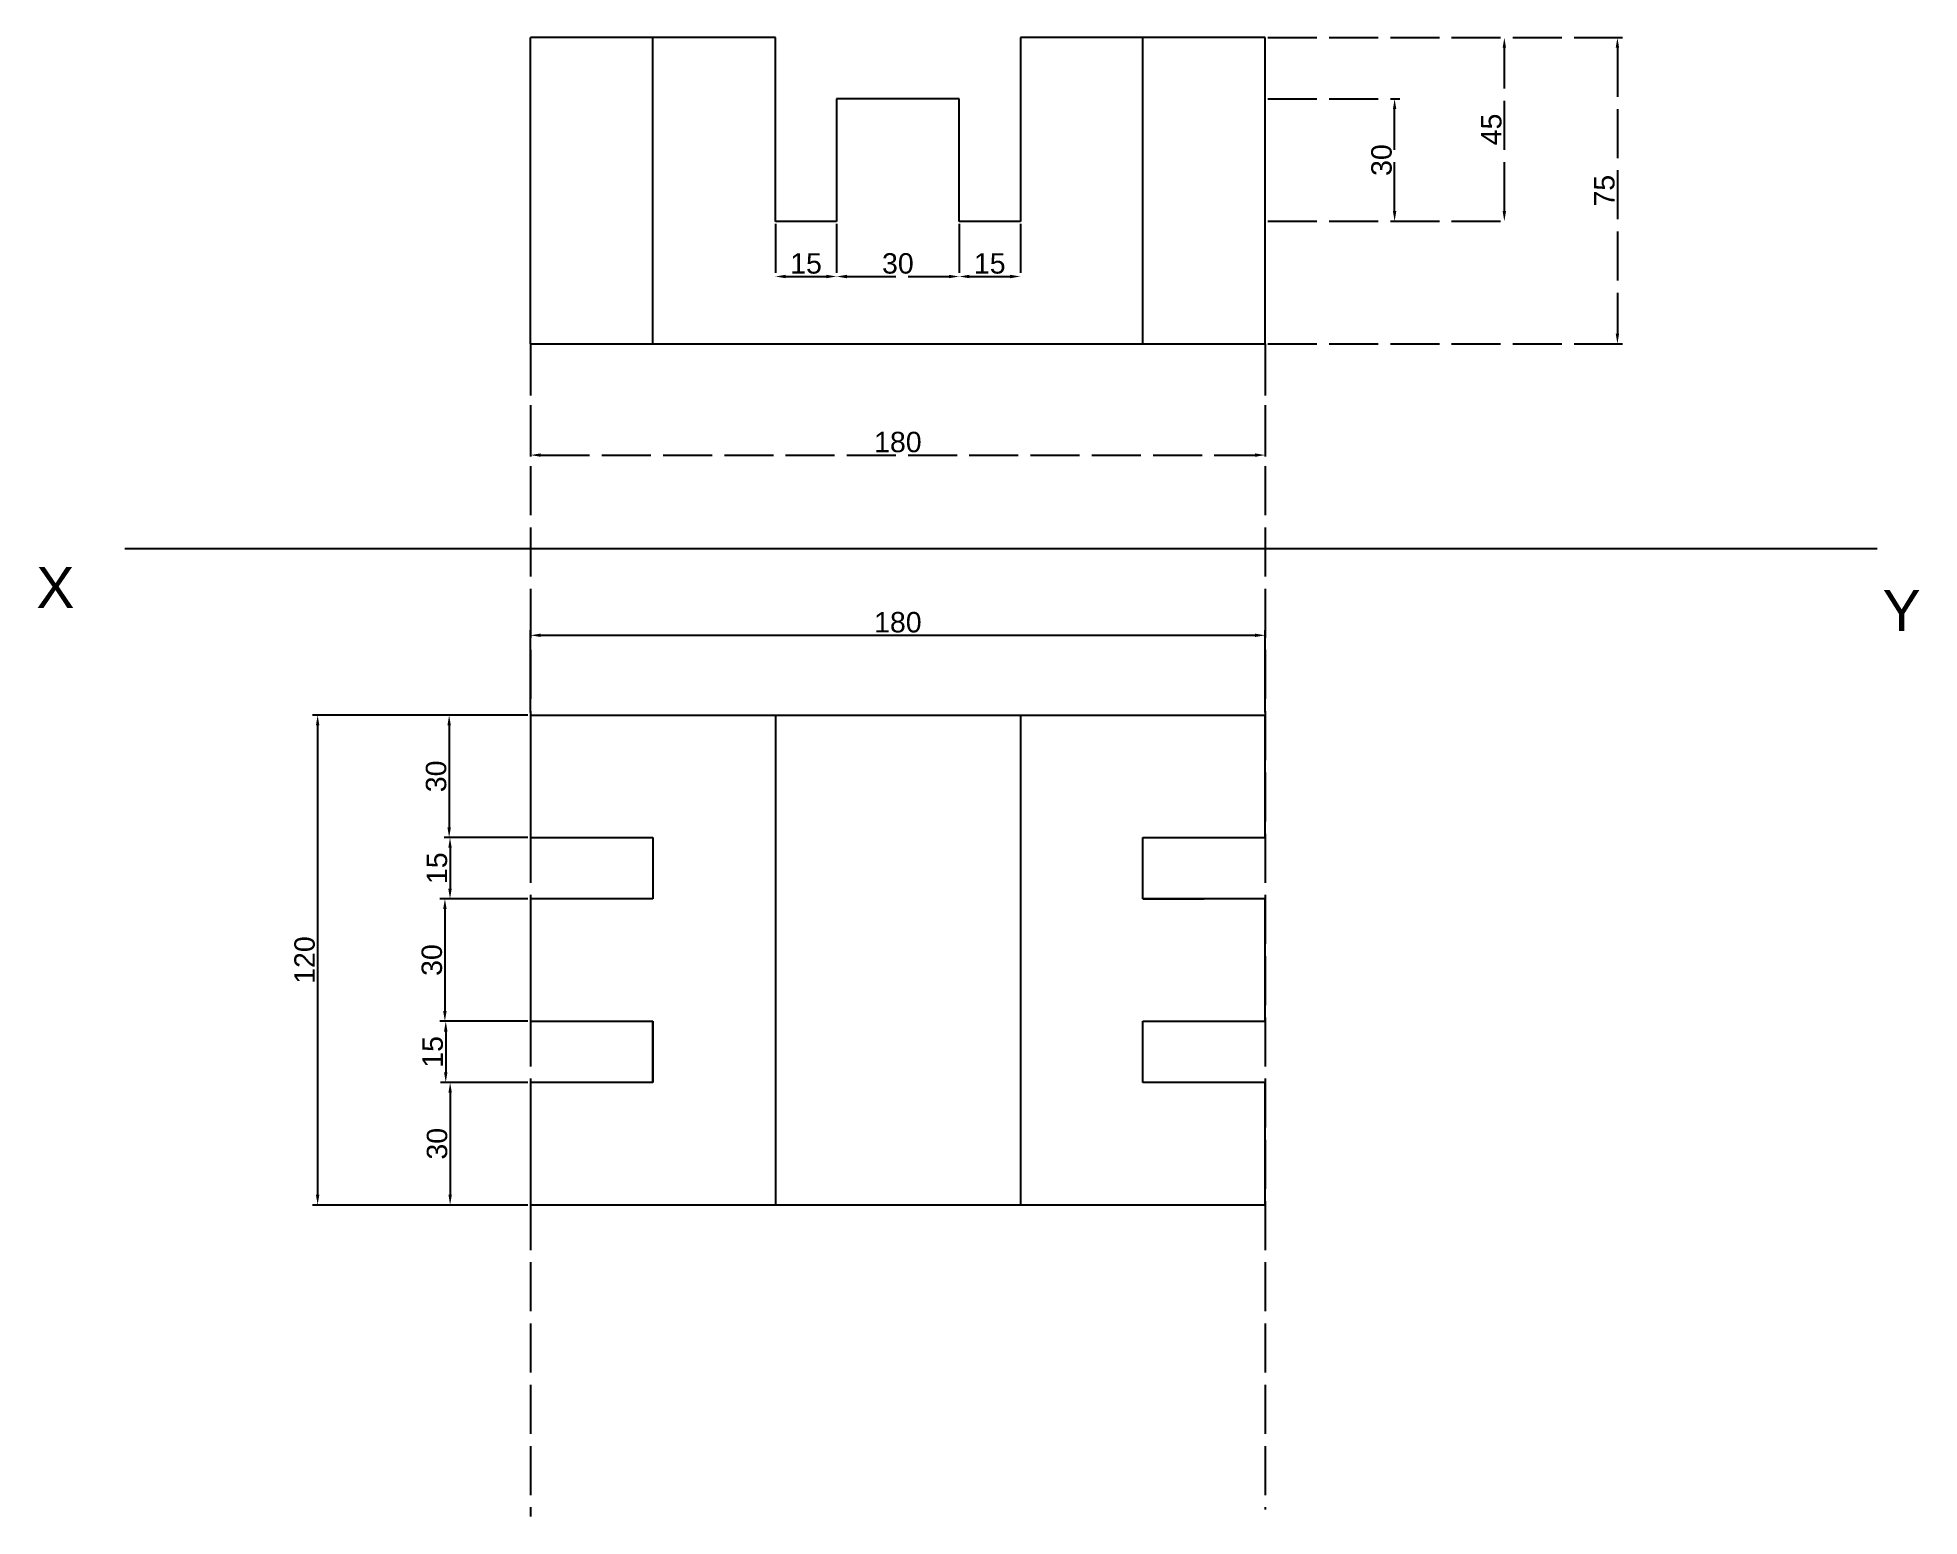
# Model space of a CAD drawing. Header units: millimetres. Extents: x 4872 to 5333, y 281 to 644.
import ezdxf

# ---------------------------------------------------------------- set-up
doc = ezdxf.new("R2010")
doc.units = ezdxf.units.MM
doc.header["$PDMODE"] = 35
doc.header["$PDSIZE"] = 7.5
doc.linetypes.add('ACAD_ISO02W100', pattern=[15, 12, -3])
doc.styles.get("Standard").update_dxf_attribs({"font": 'arial.ttf'})
doc.dimstyles.new('Copy of ISO-25', dxfattribs={"dimtxt": 5, "dimasz": 2.5, "dimexe": 1.25, "dimexo": 0.625, "dimtad": 1, "dimtxsty": 'Standard', "dimcen": 2.5, "dimadec": 0, "dimazin": 0, "dimtfac": 1, "dimtmove": 0, "dimatfit": 3, "dimfxl": 1, "dimarcsym": 0})

# ---------------------------------------------------------------- blocks, each defined once
blk = doc.blocks.new('*D26')
at = {"color": 0, "linetype": 'ACAD_ISO02W100', "lineweight": -2, "transparency": 16777216}
for p, q in [((5173.56, 643.7), (5260.43, 643.7)), ((5259.18, 641.2), (5259.18, 571.2)), ((5173.56, 568.7), (5260.43, 568.7))]:
    blk.add_line(p, q, dxfattribs=at)
at = {"color": 0, "linetype": 'ACAD_ISO02W100', "transparency": 16777216}
for points in [[(5258.76, 641.2), (5259.6, 641.2), (5259.18, 643.7)], [(5258.76, 571.2), (5259.6, 571.2), (5259.18, 568.7)]]:
    blk.add_solid(points, dxfattribs=at)
at = {"layer": 'Defpoints', "color": 0, "linetype": 'ACAD_ISO02W100', "transparency": 16777216}
for p in [(5172.93, 643.7), (5172.93, 568.7), (5259.18, 568.7)]:
    blk.add_point(p, dxfattribs=at)
at = {"color": 0, "linetype": 'ACAD_ISO02W100', "transparency": 16777216, "insert": (5256.01, 606.2), "char_height": 5, "attachment_point": 5, "rotation": 90}
blk.add_mtext('75', dxfattribs=at)
blk = doc.blocks.new('*D28')
at = {"color": 0, "linetype": 'ACAD_ISO02W100', "lineweight": -2, "transparency": 16777216}
for p, q in [((5173.56, 628.7), (5205.85, 628.7)), ((5204.6, 601.2), (5204.6, 626.2)), ((5173.56, 598.7), (5205.85, 598.7))]:
    blk.add_line(p, q, dxfattribs=at)
at = {"color": 0, "linetype": 'ACAD_ISO02W100', "transparency": 16777216}
for points in [[(5204.19, 626.2), (5205.02, 626.2), (5204.6, 628.7)], [(5204.19, 601.2), (5205.02, 601.2), (5204.6, 598.7)]]:
    blk.add_solid(points, dxfattribs=at)
at = {"layer": 'Defpoints', "color": 0, "linetype": 'ACAD_ISO02W100', "transparency": 16777216}
for p in [(5172.93, 628.7), (5204.6, 628.7), (5172.93, 598.7)]:
    blk.add_point(p, dxfattribs=at)
at = {"color": 0, "linetype": 'ACAD_ISO02W100', "transparency": 16777216, "insert": (5201.42, 613.7), "char_height": 5, "attachment_point": 5, "rotation": 90}
blk.add_mtext('30', dxfattribs=at)
blk = doc.blocks.new('*D29')
at = {"color": 0, "linetype": 'ACAD_ISO02W100', "lineweight": -2, "transparency": 16777216}
for p, q in [((5173.56, 643.7), (5232.73, 643.7)), ((5231.48, 601.2), (5231.48, 641.2)), ((5173.56, 598.7), (5232.73, 598.7))]:
    blk.add_line(p, q, dxfattribs=at)
at = {"color": 0, "linetype": 'ACAD_ISO02W100', "transparency": 16777216}
for points in [[(5231.06, 641.2), (5231.89, 641.2), (5231.48, 643.7)], [(5231.06, 601.2), (5231.89, 601.2), (5231.48, 598.7)]]:
    blk.add_solid(points, dxfattribs=at)
at = {"layer": 'Defpoints', "color": 0, "linetype": 'ACAD_ISO02W100', "transparency": 16777216}
for p in [(5172.93, 643.7), (5231.48, 643.7), (5172.93, 598.7)]:
    blk.add_point(p, dxfattribs=at)
at = {"color": 0, "linetype": 'ACAD_ISO02W100', "transparency": 16777216, "insert": (5228.31, 621.2), "char_height": 5, "attachment_point": 5, "rotation": 90}
blk.add_mtext('45', dxfattribs=at)
blk = doc.blocks.new('*D30')
at = {"color": 0, "linetype": 'ACAD_ISO02W100', "lineweight": -2, "transparency": 16777216}
for p, q in [((4992.93, 568.07), (4992.93, 540.19)), ((5172.93, 568.07), (5172.93, 540.19)), ((4995.43, 541.44), (5170.43, 541.44))]:
    blk.add_line(p, q, dxfattribs=at)
at = {"color": 0, "linetype": 'ACAD_ISO02W100', "transparency": 16777216}
for points in [[(4995.43, 541.85), (4995.43, 541.02), (4992.93, 541.44)], [(5170.43, 541.85), (5170.43, 541.02), (5172.93, 541.44)]]:
    blk.add_solid(points, dxfattribs=at)
at = {"layer": 'Defpoints', "color": 0, "linetype": 'ACAD_ISO02W100', "transparency": 16777216}
for p in [(4992.93, 568.7), (5172.93, 568.7), (5172.93, 541.44)]:
    blk.add_point(p, dxfattribs=at)
at = {"color": 0, "linetype": 'ACAD_ISO02W100', "transparency": 16777216, "insert": (5082.93, 544.61), "char_height": 5, "attachment_point": 5}
blk.add_mtext('180', dxfattribs=at)
blk = doc.blocks.new('*D31')
at = {"color": 0, "linetype": 'ACAD_ISO02W100', "lineweight": -2, "transparency": 16777216}
for p, q in [((5052.93, 598.07), (5052.93, 583.93)), ((5067.93, 598.07), (5067.93, 583.93)), ((5055.43, 585.18), (5065.43, 585.18))]:
    blk.add_line(p, q, dxfattribs=at)
at = {"color": 0, "linetype": 'ACAD_ISO02W100', "transparency": 16777216}
for points in [[(5055.43, 585.6), (5055.43, 584.76), (5052.93, 585.18)], [(5065.43, 585.6), (5065.43, 584.76), (5067.93, 585.18)]]:
    blk.add_solid(points, dxfattribs=at)
at = {"layer": 'Defpoints', "color": 0, "linetype": 'ACAD_ISO02W100', "transparency": 16777216}
for p in [(5052.93, 598.7), (5067.93, 598.7), (5067.93, 585.18)]:
    blk.add_point(p, dxfattribs=at)
at = {"color": 0, "linetype": 'ACAD_ISO02W100', "transparency": 16777216, "insert": (5060.43, 588.36), "char_height": 5, "attachment_point": 5}
blk.add_mtext('15', dxfattribs=at)
blk = doc.blocks.new('*D32')
at = {"color": 0, "linetype": 'ACAD_ISO02W100', "lineweight": -2, "transparency": 16777216}
for p, q in [((5067.93, 598.07), (5067.93, 583.93)), ((5097.93, 598.07), (5097.93, 583.93)), ((5070.43, 585.18), (5095.43, 585.18))]:
    blk.add_line(p, q, dxfattribs=at)
at = {"color": 0, "linetype": 'ACAD_ISO02W100', "transparency": 16777216}
for points in [[(5070.43, 585.6), (5070.43, 584.76), (5067.93, 585.18)], [(5095.43, 585.6), (5095.43, 584.76), (5097.93, 585.18)]]:
    blk.add_solid(points, dxfattribs=at)
at = {"layer": 'Defpoints', "color": 0, "linetype": 'ACAD_ISO02W100', "transparency": 16777216}
for p in [(5067.93, 598.7), (5097.93, 598.7), (5097.93, 585.18)]:
    blk.add_point(p, dxfattribs=at)
at = {"color": 0, "linetype": 'ACAD_ISO02W100', "transparency": 16777216, "insert": (5082.93, 588.36), "char_height": 5, "attachment_point": 5}
blk.add_mtext('30', dxfattribs=at)
blk = doc.blocks.new('*D33')
at = {"color": 0, "linetype": 'ACAD_ISO02W100', "lineweight": -2, "transparency": 16777216}
for p, q in [((5097.93, 598.07), (5097.93, 583.93)), ((5112.93, 598.07), (5112.93, 583.93)), ((5100.43, 585.18), (5110.43, 585.18))]:
    blk.add_line(p, q, dxfattribs=at)
at = {"color": 0, "linetype": 'ACAD_ISO02W100', "transparency": 16777216}
for points in [[(5100.43, 585.6), (5100.43, 584.76), (5097.93, 585.18)], [(5110.43, 585.6), (5110.43, 584.76), (5112.93, 585.18)]]:
    blk.add_solid(points, dxfattribs=at)
at = {"layer": 'Defpoints', "color": 0, "linetype": 'ACAD_ISO02W100', "transparency": 16777216}
for p in [(5097.93, 598.7), (5112.93, 598.7), (5112.93, 585.18)]:
    blk.add_point(p, dxfattribs=at)
at = {"color": 0, "linetype": 'ACAD_ISO02W100', "transparency": 16777216, "insert": (5105.43, 588.36), "char_height": 5, "attachment_point": 5}
blk.add_mtext('15', dxfattribs=at)
blk = doc.blocks.new('*D34')
at = {"color": 0, "lineweight": -2, "transparency": 16777216}
for p, q in [((4992.93, 478.37), (4992.93, 498.54)), ((5172.93, 478.37), (5172.93, 498.54)), ((4995.43, 497.29), (5170.43, 497.29))]:
    blk.add_line(p, q, dxfattribs=at)
at = {"color": 0, "transparency": 16777216}
for points in [[(4995.43, 497.71), (4995.43, 496.88), (4992.93, 497.29)], [(5170.43, 497.71), (5170.43, 496.88), (5172.93, 497.29)]]:
    blk.add_solid(points, dxfattribs=at)
at = {"layer": 'Defpoints', "color": 0, "transparency": 16777216}
for p in [(5172.93, 497.29), (4992.93, 477.74), (5172.93, 477.74)]:
    blk.add_point(p, dxfattribs=at)
at = {"color": 0, "transparency": 16777216, "insert": (5082.93, 500.47), "char_height": 5, "attachment_point": 5}
blk.add_mtext('180', dxfattribs=at)
blk = doc.blocks.new('*D35')
at = {"color": 0, "lineweight": -2, "transparency": 16777216}
for p, q in [((4992.31, 477.74), (4971.77, 477.74)), ((4973.02, 475.24), (4973.02, 450.24)), ((4992.31, 447.74), (4971.77, 447.74))]:
    blk.add_line(p, q, dxfattribs=at)
at = {"color": 0, "transparency": 16777216}
for points in [[(4972.61, 475.24), (4973.44, 475.24), (4973.02, 477.74)], [(4972.61, 450.24), (4973.44, 450.24), (4973.02, 447.74)]]:
    blk.add_solid(points, dxfattribs=at)
at = {"layer": 'Defpoints', "color": 0, "transparency": 16777216}
for p in [(4992.93, 477.74), (4973.02, 447.74), (4992.93, 447.74)]:
    blk.add_point(p, dxfattribs=at)
at = {"color": 0, "transparency": 16777216, "insert": (4969.84, 462.74), "char_height": 5, "attachment_point": 5, "rotation": 90}
blk.add_mtext('30', dxfattribs=at)
blk = doc.blocks.new('*D36')
at = {"color": 0, "lineweight": -2, "transparency": 16777216}
for p, q in [((4992.31, 447.74), (4971.98, 447.74)), ((4973.23, 445.24), (4973.23, 435.24)), ((4992.31, 432.74), (4971.98, 432.74))]:
    blk.add_line(p, q, dxfattribs=at)
at = {"color": 0, "transparency": 16777216}
for points in [[(4972.81, 445.24), (4973.65, 445.24), (4973.23, 447.74)], [(4972.81, 435.24), (4973.65, 435.24), (4973.23, 432.74)]]:
    blk.add_solid(points, dxfattribs=at)
at = {"layer": 'Defpoints', "color": 0, "transparency": 16777216}
for p in [(4992.93, 447.74), (4973.23, 432.74), (4992.93, 432.74)]:
    blk.add_point(p, dxfattribs=at)
at = {"color": 0, "transparency": 16777216, "insert": (4970.05, 440.24), "char_height": 5, "attachment_point": 5, "rotation": 90}
blk.add_mtext('15', dxfattribs=at)
blk = doc.blocks.new('*D37')
at = {"color": 0, "lineweight": -2, "transparency": 16777216}
for p, q in [((4992.31, 432.74), (4970.73, 432.74)), ((4971.98, 430.24), (4971.98, 405.24)), ((4992.31, 402.74), (4970.73, 402.74))]:
    blk.add_line(p, q, dxfattribs=at)
at = {"color": 0, "transparency": 16777216}
for points in [[(4971.56, 430.24), (4972.4, 430.24), (4971.98, 432.74)], [(4971.56, 405.24), (4972.4, 405.24), (4971.98, 402.74)]]:
    blk.add_solid(points, dxfattribs=at)
at = {"layer": 'Defpoints', "color": 0, "transparency": 16777216}
for p in [(4992.93, 432.74), (4971.98, 402.74), (4992.93, 402.74)]:
    blk.add_point(p, dxfattribs=at)
at = {"color": 0, "transparency": 16777216, "insert": (4968.8, 417.74), "char_height": 5, "attachment_point": 5, "rotation": 90}
blk.add_mtext('30', dxfattribs=at)
blk = doc.blocks.new('*D38')
at = {"color": 0, "lineweight": -2, "transparency": 16777216}
for p, q in [((4992.31, 402.74), (4970.94, 402.74)), ((4972.19, 400.24), (4972.19, 390.24)), ((4992.31, 387.74), (4970.94, 387.74))]:
    blk.add_line(p, q, dxfattribs=at)
at = {"color": 0, "transparency": 16777216}
for points in [[(4971.77, 400.24), (4972.61, 400.24), (4972.19, 402.74)], [(4971.77, 390.24), (4972.61, 390.24), (4972.19, 387.74)]]:
    blk.add_solid(points, dxfattribs=at)
at = {"layer": 'Defpoints', "color": 0, "transparency": 16777216}
for p in [(4992.93, 402.74), (4972.19, 387.74), (4992.93, 387.74)]:
    blk.add_point(p, dxfattribs=at)
at = {"color": 0, "transparency": 16777216, "insert": (4969.01, 395.24), "char_height": 5, "attachment_point": 5, "rotation": 90}
blk.add_mtext('15', dxfattribs=at)
blk = doc.blocks.new('*D39')
at = {"color": 0, "lineweight": -2, "transparency": 16777216}
for p, q in [((4992.31, 387.74), (4972.01, 387.74)), ((4973.26, 385.24), (4973.26, 360.24)), ((4992.31, 357.74), (4972.01, 357.74))]:
    blk.add_line(p, q, dxfattribs=at)
at = {"color": 0, "transparency": 16777216}
for points in [[(4972.85, 385.24), (4973.68, 385.24), (4973.26, 387.74)], [(4972.85, 360.24), (4973.68, 360.24), (4973.26, 357.74)]]:
    blk.add_solid(points, dxfattribs=at)
at = {"layer": 'Defpoints', "color": 0, "transparency": 16777216}
for p in [(4992.93, 387.74), (4973.26, 357.74), (4992.93, 357.74)]:
    blk.add_point(p, dxfattribs=at)
at = {"color": 0, "transparency": 16777216, "insert": (4970.08, 372.74), "char_height": 5, "attachment_point": 5, "rotation": 90}
blk.add_mtext('30', dxfattribs=at)
blk = doc.blocks.new('*D40')
at = {"color": 0, "lineweight": -2, "transparency": 16777216}
for p, q in [((4992.31, 477.74), (4939.56, 477.74)), ((4940.81, 475.24), (4940.81, 360.24)), ((4992.31, 357.74), (4939.56, 357.74))]:
    blk.add_line(p, q, dxfattribs=at)
at = {"color": 0, "transparency": 16777216}
for points in [[(4940.39, 475.24), (4941.22, 475.24), (4940.81, 477.74)], [(4940.39, 360.24), (4941.22, 360.24), (4940.81, 357.74)]]:
    blk.add_solid(points, dxfattribs=at)
at = {"layer": 'Defpoints', "color": 0, "transparency": 16777216}
for p in [(4992.93, 477.74), (4940.81, 357.74), (4992.93, 357.74)]:
    blk.add_point(p, dxfattribs=at)
at = {"color": 0, "transparency": 16777216, "insert": (4937.63, 417.74), "char_height": 5, "attachment_point": 5, "rotation": 90}
blk.add_mtext('120', dxfattribs=at)

msp = doc.modelspace()

# ---------------------------------------------------------------- linework, layer by layer
for p, q in [((4992.931, 568.697), (4992.931, 643.697)), ((5052.931, 643.697), (4992.931, 643.697)), ((5022.931, 568.697), (5022.931, 643.697)), ((5052.931, 598.697), (5052.931, 643.697)), ((5172.931, 643.697), (5112.931, 643.697)), ((5112.931, 643.697), (5112.931, 598.697)), ((5142.931, 568.697), (5142.931, 643.697)), ((5172.931, 598.697), (5172.931, 643.697)), ((5097.931, 628.697), (5067.931, 628.697)), ((5067.931, 628.697), (5067.931, 598.697)), ((5097.931, 598.697), (5097.931, 628.697)), ((5067.931, 598.697), (5052.931, 598.697)), ((5112.931, 598.697), (5097.931, 598.697)), ((5172.931, 568.697), (5172.931, 598.697)), ((4992.931, 568.697), (5172.931, 568.697)), ((4893.556, 518.545), (5322.813, 518.545)), ((4992.931, 477.743), (4992.931, 447.743)), ((4992.931, 477.743), (5172.931, 477.743)), ((5052.931, 477.743), (5052.931, 357.743)), ((5112.931, 477.743), (5112.931, 357.743)), ((5172.931, 447.743), (5172.931, 477.743)), ((4992.931, 447.743), (5022.931, 447.743)), ((5022.931, 447.743), (5022.931, 432.743)), ((5142.931, 432.743), (5142.931, 447.743)), ((5142.931, 447.743), (5172.931, 447.743)), ((5142.931, 432.743), (5142.931, 447.743)), ((5022.931, 432.743), (4992.931, 432.743)), ((4992.931, 432.743), (4992.931, 402.743)), ((5172.931, 432.743), (5142.931, 432.743)), ((5142.931, 432.743), (5157.931, 432.743)), ((5172.931, 402.743), (5172.931, 432.743)), ((4992.931, 402.743), (5022.931, 402.743)), ((5022.931, 402.743), (5022.931, 387.743)), ((5022.931, 387.743), (5022.931, 402.743)), ((5142.931, 387.743), (5142.931, 402.743)), ((5142.931, 402.743), (5172.931, 402.743)), ((5142.931, 387.743), (5142.931, 402.743)), ((5022.931, 387.743), (4992.931, 387.743)), ((4992.931, 387.743), (4992.931, 357.743)), ((5172.931, 387.743), (5142.931, 387.743)), ((5172.931, 357.743), (5172.931, 387.743)), ((4992.931, 357.743), (5172.931, 357.743))]:
    msp.add_line(p, q)
at = {"linetype": 'ACAD_ISO02W100'}
for p, q in [((5172.931, 598.697), (5172.931, 643.697)), ((5172.931, 598.697), (5172.931, 628.697)), ((4992.931, 568.697), (4992.931, 281.468)), ((4992.931, 568.697), (5172.931, 568.697)), ((5172.931, 568.697), (5172.931, 283.117))]:
    msp.add_line(p, q, dxfattribs=at)

# ---------------------------------------------------------------- texts
for s, p in [('X', (4871.91, 503.999)), ('Y', (5324.127, 498.386))]:
    msp.add_text(s, height=10).set_placement(p)

# ---------------------------------------------------------------- dimensions: what is measured, and where the dimension line sits
for base, p1, p2, picture, middle in [((5259.179, 568.697), (5172.931, 643.697), (5172.931, 568.697), '*D26', (5256.011, 606.197)), ((5231.476, 643.697), (5172.931, 598.697), (5172.931, 643.697), '*D29', (5228.308, 621.197)), ((5204.603, 628.697), (5172.931, 598.697), (5172.931, 628.697), '*D28', (5201.424, 613.697))]:
    dim = msp.add_linear_dim(base=base, p1=p1, p2=p2, angle=90, dimstyle='Copy of ISO-25', dxfattribs=at)
    dim.commit()
    dim.dimension.update_dxf_attribs({"geometry": picture, "text_midpoint": middle})
for base, p1, p2, picture, middle in [((5067.931, 585.178), (5052.931, 598.697), (5067.931, 598.697), '*D31', (5060.431, 588.356)), ((5097.931, 585.178), (5067.931, 598.697), (5097.931, 598.697), '*D32', (5082.931, 588.358)), ((5112.931, 585.178), (5097.931, 598.697), (5112.931, 598.697), '*D33', (5105.431, 588.356)), ((5172.931, 541.436), (4992.931, 568.697), (5172.931, 568.697), '*D30', (5082.931, 544.614))]:
    dim = msp.add_linear_dim(base=base, p1=p1, p2=p2, dimstyle='Copy of ISO-25', dxfattribs=at)
    dim.commit()
    dim.dimension.update_dxf_attribs({"geometry": picture, "text_midpoint": middle})
dim = msp.add_linear_dim(base=(5172.931, 497.294), p1=(4992.931, 477.743), p2=(5172.931, 477.743), dimstyle='Copy of ISO-25')
dim.commit()
dim.dimension.update_dxf_attribs({"geometry": '*D34', "text_midpoint": (5082.931, 500.471)})
for base, p1, p2, picture, middle in [((4940.808, 357.743), (4992.931, 477.743), (4992.931, 357.743), '*D40', (4937.63, 417.743)), ((4973.023, 447.743), (4992.931, 477.743), (4992.931, 447.743), '*D35', (4969.843, 462.743)), ((4973.231, 432.743), (4992.931, 447.743), (4992.931, 432.743), '*D36', (4970.053, 440.243)), ((4971.981, 402.743), (4992.931, 432.743), (4992.931, 402.743), '*D37', (4968.801, 417.743)), ((4972.189, 387.743), (4992.931, 402.743), (4992.931, 387.743), '*D38', (4969.011, 395.243)), ((4973.263, 357.743), (4992.931, 387.743), (4992.931, 357.743), '*D39', (4970.084, 372.743))]:
    dim = msp.add_linear_dim(base=base, p1=p1, p2=p2, angle=90, dimstyle='Copy of ISO-25')
    dim.commit()
    dim.dimension.update_dxf_attribs({"geometry": picture, "text_midpoint": middle})

doc.saveas('drawing.dxf')
